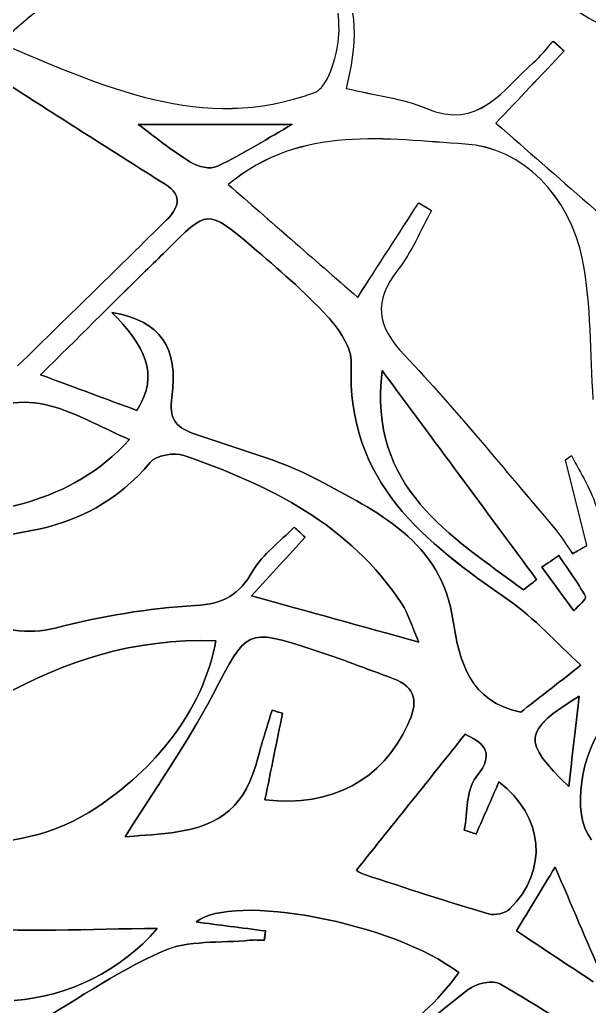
# Model space of a CAD drawing. Extents: x 105 to 524, y 66 to 486.
# Drawn here: x 417 to 447.7, y 300.2 to 353.4 of the extents above; entities that cross this region are included whole.
import ezdxf

# ---------------------------------------------------------------- set-up
doc = ezdxf.new("R2010")
doc.units = 0
doc.layers.add('tree', color=7, linetype='CONTINUOUS')

msp = doc.modelspace()

# ---------------------------------------------------------------- linework, layer by layer
at = {"layer": 'tree', "color": 7}
for p, q in [((445.799774, 352.275821), (446.388596, 351.742396)), ((445.799813, 352.27529), (446.388621, 351.741862)), ((431.704715, 347.779065), (423.394646, 347.779065)), ((431.704715, 347.779065), (423.394646, 347.779065)), ((423.394681, 347.77904), (431.70475, 347.77904)), ((423.394681, 347.77904), (423.394681, 347.77904)), ((423.394681, 347.77904), (431.70475, 347.77904)), ((438.539415, 343.549982), (439.228362, 343.13189)), ((421.980431, 337.628188), (421.980431, 337.628188)), ((421.980501, 337.628265), (421.980501, 337.628265)), ((446.448674, 329.675359), (446.781132, 329.916712)), ((447.611853, 325.046181), (446.448674, 329.675359)), ((446.448677, 329.67659), (446.781134, 329.917673)), ((447.611875, 325.047142), (446.448677, 329.67659)), ((446.448704, 329.674828), (446.781161, 329.916178)), ((447.611901, 325.045647), (446.448704, 329.674828)), ((446.092474, 324.509282), (446.092474, 324.509282)), ((446.092545, 324.509176), (446.092545, 324.509176)), ((445.189363, 323.887483), (446.910954, 321.51883)), ((445.189363, 323.887483), (446.910954, 321.51883)), ((446.911024, 321.518724), (445.189469, 323.887377)), ((446.911024, 321.518724), (445.189469, 323.887377)), ((444.190085, 322.657985), (444.190085, 322.657985)), ((444.19012, 322.658038), (444.19012, 322.658038)), ((427.59824, 319.903249), (427.59824, 319.903249)), ((427.598276, 319.90333), (427.598276, 319.90333)), ((447.199244, 316.924115), (447.199244, 316.924115)), ((447.19935, 316.92409), (447.19935, 316.92409)), ((430.238923, 311.32326), (430.238923, 311.32326)), ((430.238994, 311.323366), (430.238994, 311.323366)), ((435.176542, 307.529353), (435.176542, 307.529353)), ((435.176683, 307.529301), (435.176683, 307.529301)), ((430.261148, 304.25318), (430.209854, 303.754991)), ((430.261148, 304.25318), (430.209854, 303.754991)), ((443.807462, 304.253445), (443.807462, 304.253445)), ((443.807462, 304.253445), (443.807462, 304.253445))]:
    msp.add_line(p, q, dxfattribs=at)
for points in [[(314.693991, 485.646659), (430.535717, 485.646656), (524.44399, 391.738384), (524.443995, 275.896658)], [(429.435154, 357.320427), (424.513728, 356.990721), (419.763751, 356.159082), (415.994568, 352.138862)], [(429.435179, 357.321655), (424.514021, 356.991666), (419.763764, 356.160288), (415.994588, 352.14009)], [(429.435206, 357.319893), (424.513781, 356.990171), (419.763791, 356.158526), (415.994614, 352.138328)], [(434.212118, 352.414385), (434.335484, 353.670553), (433.94189, 354.977418), (433.95392, 356.284812)], [(434.212139, 352.415615), (434.335509, 353.671493), (433.941902, 354.978364), (433.953918, 356.286036)], [(434.212166, 352.413853), (434.335536, 353.669997), (433.941928, 354.976869), (433.953945, 356.284274)], [(433.953918, 356.286036), (435.415659, 354.209993), (435.178533, 351.926239), (434.613758, 349.722579)], [(433.95392, 356.284812), (435.415655, 354.209033), (435.178517, 351.925008), (434.613756, 349.721618)], [(433.953945, 356.284274), (435.415686, 354.208498), (435.17856, 351.924477), (434.613784, 349.721084)], [(446.302589, 355.509759), (448.288269, 354.244804), (450.36419, 353.121348), (452.397918, 351.940227)], [(446.30261, 355.510991), (448.28827, 354.245768), (450.364188, 353.122313), (452.397914, 351.941457)], [(446.302637, 355.509228), (448.288297, 354.244273), (450.364215, 353.120818), (452.397941, 351.939695)], [(451.606955, 351.704215), (449.736916, 352.583383), (447.672495, 353.280204), (446.131421, 354.580931)], [(451.607228, 351.705179), (449.736926, 352.584614), (447.672491, 353.281167), (446.131442, 354.582164)], [(451.606988, 351.703684), (449.736953, 352.582851), (447.672518, 353.279671), (446.131468, 354.580402)], [(415.994568, 352.138862), (421.49014, 349.852171), (426.851092, 347.262722), (432.917565, 349.495216)], [(415.994588, 352.14009), (421.490402, 349.8534), (426.851097, 347.263685), (432.917562, 349.496179)], [(415.994614, 352.138328), (421.490162, 349.851638), (426.851124, 347.26219), (432.917588, 349.494684)], [(432.917562, 349.496179), (433.632677, 349.759422), (434.110133, 351.377593), (434.212139, 352.415615)], [(432.917565, 349.495216), (433.632681, 349.758459), (434.11013, 351.376633), (434.212118, 352.414385)], [(432.917588, 349.494684), (433.632704, 349.757927), (434.110159, 351.376098), (434.212166, 352.413853)], [(444.733255, 351.115685), (445.12793, 351.45742), (445.446501, 351.887527), (445.799786, 352.277052)], [(444.733257, 351.114455), (445.127909, 351.456459), (445.446503, 351.886566), (445.799774, 352.275821)], [(444.733282, 351.113923), (445.127957, 351.455925), (445.446528, 351.886032), (445.799813, 352.27529)], [(445.799786, 352.277052), (445.996056, 352.098975), (446.192325, 351.921166), (446.388595, 351.743357)], [(446.388595, 351.743357), (445.152497, 350.437287), (443.9164, 349.130949), (442.703267, 347.848907)], [(446.388596, 351.742396), (445.152498, 350.436057), (443.9164, 349.129989), (442.703267, 347.847945)], [(446.388621, 351.741862), (445.152524, 350.435525), (443.916426, 349.129454), (442.703294, 347.847412)], [(438.926605, 348.646485), (441.803084, 347.431988), (443.072026, 349.675697), (444.733257, 351.114455)], [(438.926614, 348.647447), (441.803097, 347.432951), (443.07204, 349.676658), (444.733255, 351.115685)], [(438.926641, 348.645952), (441.803124, 347.431456), (443.072067, 349.675163), (444.733282, 351.113923)], [(416.386998, 349.944789), (419.19458, 348.122378), (422.025657, 346.336542), (424.855675, 344.54937)], [(416.386998, 349.944789), (419.19458, 348.122378), (422.025657, 346.336542), (424.855675, 344.54937)], [(424.855852, 344.549398), (422.025551, 346.336567), (419.194474, 348.122402), (416.387139, 349.944813)], [(424.855852, 344.549398), (422.025551, 346.336567), (419.194474, 348.122402), (416.387139, 349.944813)], [(434.613756, 349.721618), (436.174832, 349.346774), (437.633357, 349.192462), (438.926605, 348.646485)], [(434.613758, 349.722579), (436.174835, 349.347738), (437.633371, 349.193423), (438.926614, 348.647447)], [(434.613784, 349.721084), (436.174862, 349.346243), (437.633398, 349.191928), (438.926641, 348.645952)], [(423.394646, 347.779065), (424.23715, 347.159668), (425.190991, 346.381955), (426.227064, 345.735861)], [(423.394646, 347.779065), (424.23715, 347.159668), (425.190991, 346.381955), (426.227064, 345.735861)], [(426.227099, 345.735836), (425.190991, 346.381927), (424.23715, 347.159644), (423.394681, 347.77904)], [(426.227099, 345.735836), (425.190991, 346.381927), (424.23715, 347.159644), (423.394681, 347.77904)], [(427.672253, 345.5156), (429.105942, 346.216693), (430.465971, 347.06863), (431.704715, 347.779065)], [(427.672253, 345.5156), (429.105942, 346.216693), (430.465971, 347.06863), (431.704715, 347.779065)], [(431.70475, 347.77904), (430.465971, 347.068602), (429.105977, 346.216665), (427.672288, 345.515576)], [(431.70475, 347.77904), (430.465971, 347.068602), (429.105977, 346.216665), (427.672288, 345.515576)], [(441.04179, 346.719151), (436.856576, 346.958098), (432.204036, 347.808434), (428.262344, 344.534448)], [(441.041812, 346.718617), (436.856598, 346.957565), (432.204075, 347.807899), (428.262395, 344.533913)], [(441.041785, 346.720112), (436.856571, 346.95906), (432.204315, 347.809394), (428.262636, 344.535408)], [(442.703267, 347.848907), (446.031571, 344.94202), (449.358807, 342.035934), (452.686043, 339.130114)], [(442.703267, 347.847945), (446.031549, 344.941059), (449.358808, 342.034971), (452.686032, 339.128887)], [(442.703294, 347.847412), (446.031598, 344.940525), (449.358834, 342.034439), (452.68607, 339.128352)], [(447.37555, 340.496255), (446.714108, 343.899193), (444.101721, 346.54524), (441.041785, 346.720112)], [(447.375527, 340.495026), (446.714104, 343.898231), (444.101714, 346.544279), (441.04179, 346.719151)], [(447.375577, 340.494493), (446.714135, 343.897698), (444.101748, 346.543745), (441.041812, 346.718617)], [(426.227064, 345.735861), (426.617201, 345.492641), (427.304553, 345.335655), (427.672253, 345.5156)], [(426.227064, 345.735861), (426.617201, 345.492641), (427.304553, 345.335655), (427.672253, 345.5156)], [(427.672288, 345.515576), (427.304306, 345.335631), (426.617236, 345.49261), (426.227099, 345.735836)], [(427.672288, 345.515576), (427.304306, 345.335631), (426.617236, 345.49261), (426.227099, 345.735836)], [(424.855675, 344.54937), (425.862926, 343.913425), (425.547578, 343.235559), (424.913919, 342.608154)], [(424.855675, 344.54937), (425.862926, 343.913425), (425.547578, 343.235559), (424.913919, 342.608154)], [(424.91406, 342.608179), (425.547472, 343.235587), (425.862821, 343.913449), (424.855852, 344.549398)], [(424.91406, 342.608179), (425.547472, 343.235587), (425.862821, 343.913449), (424.855852, 344.549398)], [(428.262344, 344.534448), (430.522803, 342.562794), (432.768798, 340.60342), (435.243676, 338.444879)], [(428.262395, 344.533913), (430.522833, 342.56226), (432.768851, 340.602887), (435.243716, 338.444347)], [(428.262636, 344.535408), (430.522806, 342.563755), (432.768824, 340.604649), (435.243689, 338.445842)], [(435.243676, 338.444879), (436.364168, 340.180524), (437.451782, 341.864636), (438.539149, 343.549019)], [(435.243689, 338.445842), (436.364161, 340.181485), (437.451788, 341.865867), (438.539415, 343.549982)], [(435.243716, 338.444347), (436.364188, 340.17999), (437.451815, 341.864105), (438.539175, 343.548487)], [(438.539149, 343.549019), (438.769054, 343.409655), (438.998713, 343.270293), (439.228336, 343.130928)], [(438.539175, 343.548487), (438.769091, 343.409123), (438.99874, 343.269759), (439.228388, 343.130395)], [(424.913072, 340.959655), (427.125165, 343.196418), (427.144392, 343.22125), (429.539964, 341.183115)], [(424.913072, 340.959655), (427.125165, 343.196418), (427.144392, 343.22125), (429.539964, 341.183115)], [(429.539894, 341.183038), (427.144603, 343.221169), (427.125377, 343.19634), (424.913249, 340.959842)], [(429.539894, 341.183038), (427.144603, 343.221169), (427.125377, 343.19634), (424.913249, 340.959842)], [(439.228336, 343.130928), (438.631542, 342.054995), (438.157549, 340.883752), (437.41146, 339.923953)], [(439.228362, 343.13189), (438.631542, 342.055957), (438.157825, 340.884712), (437.411466, 339.925183)], [(439.228388, 343.130395), (438.631569, 342.054462), (438.157584, 340.883217), (437.411493, 339.923421)], [(416.893199, 334.744794), (419.827357, 337.616973), (422.382597, 340.10043), (424.91406, 342.608179)], [(416.893199, 334.744794), (419.827357, 337.616973), (422.382597, 340.10043), (424.91406, 342.608179)], [(424.913919, 342.608154), (422.382421, 340.100401), (419.827463, 337.616948), (416.893304, 334.744766)], [(424.913919, 342.608154), (422.382421, 340.100401), (419.827463, 337.616948), (416.893304, 334.744766)], [(423.772577, 339.850617), (424.149626, 340.223588), (424.540292, 340.582677), (424.913072, 340.959655)], [(423.772577, 339.850617), (424.149626, 340.223588), (424.540292, 340.582677), (424.913072, 340.959655)], [(424.913249, 340.959842), (424.540221, 340.582864), (424.149555, 340.223775), (423.772753, 339.850536)], [(424.913249, 340.959842), (424.540221, 340.582864), (424.149555, 340.223775), (423.772753, 339.850536)], [(433.597191, 337.430085), (432.349592, 338.778607), (430.943138, 339.9891), (429.539894, 341.183038)], [(433.597191, 337.430085), (432.349592, 338.778607), (430.943138, 339.9891), (429.539894, 341.183038)], [(429.539964, 341.183115), (430.943209, 339.988913), (432.349416, 338.77842), (433.597015, 337.429898)], [(429.539964, 341.183115), (430.943209, 339.988913), (432.349416, 338.77842), (433.597015, 337.429898)], [(447.953941, 332.939468), (447.785702, 335.397828), (447.860491, 338.00089), (447.375527, 340.495026)], [(447.953944, 332.94043), (447.785713, 335.39879), (447.860483, 338.001853), (447.37555, 340.496255)], [(447.953971, 332.938935), (447.78574, 335.397295), (447.860509, 338.000358), (447.375577, 340.494493)], [(423.772753, 339.850536), (421.963356, 338.059628), (420.155793, 336.26685), (418.136493, 334.265295)], [(423.772753, 339.850536), (421.963356, 338.059628), (420.155793, 336.26685), (418.136493, 334.265295)], [(418.136564, 334.265108), (420.155864, 336.266931), (421.963427, 338.059709), (423.772577, 339.850617)], [(418.136564, 334.265108), (420.155864, 336.266931), (421.963427, 338.059709), (423.772577, 339.850617)], [(437.41146, 339.923953), (436.077889, 338.20887), (436.267225, 336.914815), (437.769811, 335.323074)], [(437.411466, 339.925183), (436.077902, 338.209831), (436.267228, 336.915775), (437.769825, 335.324302)], [(437.411493, 339.923421), (436.077928, 338.208336), (436.267255, 336.91428), (437.769852, 335.32254)], [(421.980431, 337.628188), (424.623794, 337.191406), (425.59418, 335.719275), (425.216884, 333.053471)], [(423.321727, 332.347037), (424.60351, 334.330707), (423.705726, 335.875457), (421.980431, 337.628188)], [(421.980431, 337.628188), (424.623794, 337.191406), (425.59418, 335.719275), (425.216884, 333.053471)], [(423.321727, 332.347037), (424.60351, 334.330707), (423.705726, 335.875457), (421.980431, 337.628188)], [(421.980501, 337.628265), (423.705831, 335.875538), (424.60358, 334.33052), (423.321551, 332.347118)], [(425.216955, 333.053284), (425.594004, 335.719353), (424.623865, 337.191488), (421.980501, 337.628265)], [(421.980501, 337.628265), (423.705831, 335.875538), (424.60358, 334.33052), (423.321551, 332.347118)], [(425.216955, 333.053284), (425.594004, 335.719353), (424.623865, 337.191488), (421.980501, 337.628265)], [(433.597015, 337.429898), (434.233073, 336.742426), (434.939122, 335.714816), (434.900917, 334.873293)], [(433.597015, 337.429898), (434.233073, 336.742426), (434.939122, 335.714816), (434.900917, 334.873293)], [(434.901128, 334.873212), (434.939017, 335.715003), (434.233002, 336.742345), (433.597191, 337.430085)], [(434.901128, 334.873212), (434.939017, 335.715003), (434.233002, 336.742345), (433.597191, 337.430085)], [(437.769811, 335.323074), (440.576617, 332.349976), (443.156164, 329.16169), (445.815791, 326.050561)], [(437.769825, 335.324302), (440.576613, 332.350937), (443.156156, 329.162652), (445.816075, 326.051791)], [(437.769852, 335.32254), (440.57664, 332.349442), (443.156182, 329.161156), (445.815835, 326.050029)], [(443.415737, 322.086697), (438.873512, 325.238406), (434.612168, 328.470743), (434.901128, 334.873212)], [(443.415737, 322.086697), (438.873512, 325.238406), (434.612168, 328.470743), (434.901128, 334.873212)], [(434.900917, 334.873293), (434.612274, 328.470824), (438.873582, 325.238219), (443.415561, 322.086778)], [(434.900917, 334.873293), (434.612274, 328.470824), (438.873582, 325.238219), (443.415561, 322.086778)], [(444.190085, 322.657985), (440.256683, 325.589166), (435.801241, 328.14097), (436.558796, 334.491909)], [(444.190085, 322.657985), (440.256683, 325.589166), (435.801241, 328.14097), (436.558796, 334.491909)], [(436.558866, 334.491961), (435.801276, 328.141023), (440.256718, 325.589219), (444.19012, 322.658038)], [(436.558866, 334.491961), (435.801276, 328.141023), (440.256718, 325.589219), (444.19012, 322.658038)], [(436.558796, 334.491909), (439.339426, 330.735757), (442.119773, 326.979601), (444.900403, 323.223717)], [(436.558796, 334.491909), (439.339426, 330.735757), (442.119773, 326.979601), (444.900403, 323.223717)], [(444.900438, 323.22377), (442.119808, 326.979657), (439.339461, 330.735809), (436.558866, 334.491961)], [(444.900438, 323.22377), (442.119808, 326.979657), (439.339461, 330.735809), (436.558866, 334.491961)], [(413.846186, 331.203508), (416.94033, 334.293542), (419.764739, 332.133667), (422.935224, 330.769129)], [(413.846186, 331.203508), (416.94033, 334.293542), (419.764739, 332.133667), (422.935224, 330.769129)], [(422.935329, 330.769182), (419.764598, 332.13372), (416.940189, 334.293595), (413.846327, 331.203561)], [(422.935329, 330.769182), (419.764598, 332.13372), (416.940189, 334.293595), (413.846327, 331.203561)], [(418.136493, 334.265295), (420.095433, 333.540442), (421.721668, 332.938935), (423.321727, 332.347037)], [(418.136493, 334.265295), (420.095433, 333.540442), (421.721668, 332.938935), (423.321727, 332.347037)], [(423.321551, 332.347118), (421.721774, 332.939016), (420.095539, 333.540523), (418.136564, 334.265108)], [(423.321551, 332.347118), (421.721774, 332.939016), (420.095539, 333.540523), (418.136564, 334.265108)], [(425.216884, 333.053471), (425.057464, 331.925743), (425.405409, 331.456658), (426.318645, 331.124267)], [(425.216884, 333.053471), (425.057464, 331.925743), (425.405409, 331.456658), (426.318645, 331.124267)], [(426.318468, 331.124348), (425.405479, 331.456739), (425.057535, 331.925556), (425.216955, 333.053284)], [(426.318468, 331.124348), (425.405479, 331.456739), (425.057535, 331.925556), (425.216955, 333.053284)], [(422.935224, 330.769129), (419.692631, 327.213479), (415.55229, 326.841041), (411.420451, 326.405328)], [(422.935224, 330.769129), (419.692631, 327.213479), (415.55229, 326.841041), (411.420451, 326.405328)], [(411.420592, 326.405381), (415.552149, 326.841093), (419.69249, 327.213531), (422.935329, 330.769182)], [(411.420592, 326.405381), (415.552149, 326.841093), (419.69249, 327.213531), (422.935329, 330.769182)], [(433.097129, 328.589365), (430.99288, 329.722162), (428.588523, 330.298309), (426.318468, 331.124348)], [(433.097129, 328.589365), (430.99288, 329.722162), (428.588523, 330.298309), (426.318468, 331.124348)], [(426.318645, 331.124267), (428.588452, 330.298496), (430.992809, 329.722349), (433.097305, 328.589284)], [(426.318645, 331.124267), (428.588452, 330.298496), (430.992809, 329.722349), (433.097305, 328.589284)], [(425.869523, 329.911107), (425.347448, 330.092117), (424.361575, 329.920702), (424.043263, 329.537332)], [(425.869523, 329.911107), (425.347448, 330.092117), (424.361575, 329.920702), (424.043263, 329.537332)], [(424.043299, 329.537145), (424.36161, 329.920529), (425.347483, 330.09193), (425.869276, 329.911184)], [(424.043299, 329.537145), (424.36161, 329.920529), (425.347483, 330.09193), (425.869276, 329.911184)], [(425.869276, 329.911184), (430.500966, 328.306098), (434.817026, 326.183064), (437.625949, 321.898024)], [(425.869276, 329.911184), (430.500966, 328.306098), (434.817026, 326.183064), (437.625949, 321.898024)], [(437.625913, 321.897943), (434.816991, 326.182986), (430.500931, 328.306285), (425.869523, 329.911107)], [(437.625913, 321.897943), (434.816991, 326.182986), (430.500931, 328.306285), (425.869523, 329.911107)], [(446.781132, 329.916712), (447.25082, 328.939828), (447.914677, 328.008065), (448.152873, 326.978052)], [(446.781134, 329.917673), (447.250846, 328.941057), (447.914691, 328.009294), (448.152884, 326.979015)], [(446.781161, 329.916178), (447.250872, 328.939295), (447.914717, 328.007532), (448.152911, 326.97752)], [(424.043263, 329.537332), (422.323824, 327.466628), (420.146198, 326.326087), (417.551694, 325.836178)], [(424.043263, 329.537332), (422.323824, 327.466628), (420.146198, 326.326087), (417.551694, 325.836178)], [(417.551729, 325.836259), (420.145951, 326.326168), (422.32386, 327.46671), (424.043299, 329.537145)], [(417.551729, 325.836259), (420.145951, 326.326168), (422.32386, 327.46671), (424.043299, 329.537145)], [(440.399946, 320.961988), (439.756656, 325.32659), (436.28818, 326.871609), (433.097129, 328.589365)], [(440.399946, 320.961988), (439.756656, 325.32659), (436.28818, 326.871609), (433.097129, 328.589365)], [(433.097305, 328.589284), (436.288074, 326.871528), (439.756585, 325.326777), (440.400122, 320.961907)], [(433.097305, 328.589284), (436.288074, 326.871528), (439.756585, 325.326777), (440.400122, 320.961907)], [(411.478024, 324.612952), (413.592398, 325.040653), (415.567671, 325.461415), (417.551729, 325.836259)], [(411.478024, 324.612952), (413.592398, 325.040653), (415.567671, 325.461415), (417.551729, 325.836259)], [(417.551694, 325.836178), (415.567883, 325.461602), (413.592645, 325.040576), (411.478024, 324.612871)], [(417.551694, 325.836178), (415.567883, 325.461602), (413.592645, 325.040576), (411.478024, 324.612871)], [(431.822507, 326.047171), (431.063612, 325.267055), (430.120178, 324.59373), (429.590376, 323.680653)], [(431.822507, 326.047171), (431.063612, 325.267055), (430.120178, 324.59373), (429.590376, 323.680653)], [(429.590623, 323.68084), (430.120143, 324.593917), (431.063576, 325.266974), (431.822472, 326.047093)], [(429.590623, 323.68084), (430.120143, 324.593917), (431.063576, 325.266974), (431.822472, 326.047093)], [(431.822472, 326.047093), (432.016606, 325.863409), (432.210739, 325.679992), (432.404873, 325.496312)], [(431.822472, 326.047093), (432.016606, 325.863409), (432.210739, 325.679992), (432.404873, 325.496312)], [(432.404908, 325.496389), (432.210774, 325.679805), (432.016641, 325.86349), (431.822507, 326.047171)], [(432.404908, 325.496389), (432.210774, 325.679805), (432.016641, 325.86349), (431.822507, 326.047171)], [(445.815791, 326.050561), (446.196332, 325.60604), (446.497534, 325.093704), (446.835318, 324.612603)], [(445.815835, 326.050029), (446.196357, 325.605506), (446.497571, 325.093169), (446.835368, 324.61207)], [(445.816075, 326.051791), (446.196331, 325.607001), (446.497544, 325.094664), (446.835342, 324.613832)], [(429.518269, 322.335338), (430.606694, 323.527406), (431.505819, 324.511765), (432.404908, 325.496389)], [(429.518269, 322.335338), (430.606694, 323.527406), (431.505819, 324.511765), (432.404908, 325.496389)], [(432.404873, 325.496312), (431.505783, 324.511952), (430.606694, 323.527328), (429.518269, 322.335525)], [(432.404873, 325.496312), (431.505783, 324.511952), (430.606694, 323.527328), (429.518269, 322.335525)], [(446.835318, 324.612603), (447.094081, 324.757041), (447.352843, 324.901743), (447.611853, 325.046181)], [(446.835342, 324.613832), (447.094097, 324.758269), (447.353119, 324.902705), (447.611875, 325.047142)], [(446.835368, 324.61207), (447.094124, 324.756507), (447.352879, 324.90121), (447.611901, 325.045647)], [(418.924281, 320.59916), (416.033373, 319.868434), (412.588639, 321.501555), (411.478024, 324.612952)], [(418.924281, 320.59916), (416.033373, 319.868434), (412.588639, 321.501555), (411.478024, 324.612952)], [(411.478024, 324.612871), (412.588604, 321.501477), (416.033338, 319.868356), (418.924246, 320.599082)], [(411.478024, 324.612871), (412.588604, 321.501477), (416.033338, 319.868356), (418.924246, 320.599082)], [(446.092474, 324.509282), (445.791519, 324.301838), (445.4906, 324.094662), (445.189363, 323.887483)], [(446.092474, 324.509282), (445.791519, 324.301838), (445.4906, 324.094662), (445.189363, 323.887483)], [(445.189469, 323.887377), (445.490388, 324.094553), (445.791625, 324.302), (446.092545, 324.509176)], [(445.189469, 323.887377), (445.490388, 324.094553), (445.791625, 324.302), (446.092545, 324.509176)], [(447.538193, 322.294409), (447.117611, 323.065983), (446.587563, 323.778023), (446.092474, 324.509282)], [(447.538193, 322.294409), (447.117611, 323.065983), (446.587563, 323.778023), (446.092474, 324.509282)], [(446.092545, 324.509176), (446.587633, 323.777913), (447.117717, 323.066145), (447.538263, 322.294303)], [(446.092545, 324.509176), (446.587633, 323.777913), (447.117717, 323.066145), (447.538263, 322.294303)], [(429.590376, 323.680653), (428.850954, 322.405555), (428.035967, 321.900158), (426.487167, 321.815527)], [(429.590376, 323.680653), (428.850954, 322.405555), (428.035967, 321.900158), (426.487167, 321.815527)], [(426.487414, 321.815714), (428.036214, 321.900345), (428.850954, 322.405742), (429.590623, 323.68084)], [(426.487414, 321.815714), (428.036214, 321.900345), (428.850954, 322.405742), (429.590623, 323.68084)], [(444.900403, 323.223717), (444.663548, 323.03496), (444.42694, 322.846471), (444.190085, 322.657985)], [(444.900403, 323.223717), (444.663548, 323.03496), (444.42694, 322.846471), (444.190085, 322.657985)], [(444.19012, 322.658038), (444.426728, 322.846527), (444.663583, 323.035013), (444.900438, 323.22377)], [(444.19012, 322.658038), (444.426728, 322.846527), (444.663583, 323.035013), (444.900438, 323.22377)], [(429.518269, 322.335525), (432.70424, 321.453955), (435.412198, 320.704538), (438.54557, 319.83765)], [(429.518269, 322.335525), (432.70424, 321.453955), (435.412198, 320.704538), (438.54557, 319.83765)], [(438.545605, 319.837731), (435.412233, 320.704619), (432.70424, 321.453768), (429.518269, 322.335338)], [(438.545605, 319.837731), (435.412233, 320.704619), (432.70424, 321.453768), (429.518269, 322.335338)], [(446.910954, 321.51883), (447.133098, 321.784476), (447.599082, 322.182811), (447.538193, 322.294409)], [(446.910954, 321.51883), (447.133098, 321.784476), (447.599082, 322.182811), (447.538193, 322.294409)], [(447.538263, 322.294303), (447.598906, 322.182705), (447.133204, 321.78437), (446.911024, 321.518724)], [(447.538263, 322.294303), (447.598906, 322.182705), (447.133204, 321.78437), (446.911024, 321.518724)], [(418.924246, 320.599082), (421.394819, 321.223548), (423.948754, 321.676882), (426.487414, 321.815714)], [(418.924246, 320.599082), (421.394819, 321.223548), (423.948754, 321.676882), (426.487414, 321.815714)], [(426.487167, 321.815527), (423.948754, 321.676963), (421.394855, 321.223629), (418.924281, 320.59916)], [(426.487167, 321.815527), (423.948754, 321.676963), (421.394855, 321.223629), (418.924281, 320.59916)], [(438.54557, 319.83765), (438.133031, 320.777425), (437.959183, 321.389879), (437.625913, 321.897943)], [(438.54557, 319.83765), (438.133031, 320.777425), (437.959183, 321.389879), (437.625913, 321.897943)], [(437.625949, 321.898024), (437.959218, 321.389957), (438.133031, 320.777503), (438.545605, 319.837731)], [(437.625949, 321.898024), (437.959218, 321.389957), (438.133031, 320.777503), (438.545605, 319.837731)], [(443.415561, 322.086778), (444.791324, 321.132323), (445.929949, 319.836398), (447.28832, 318.59547)], [(443.415561, 322.086778), (444.791324, 321.132323), (445.929949, 319.836398), (447.28832, 318.59547)], [(447.28825, 318.595389), (445.930126, 319.836317), (444.791218, 321.132242), (443.415737, 322.086697)], [(447.28825, 318.595389), (445.930126, 319.836317), (444.791218, 321.132242), (443.415737, 322.086697)], [(427.425732, 317.000072), (429.287199, 320.542109), (429.168913, 320.622468), (432.902572, 319.409576)], [(427.425732, 317.000072), (429.287199, 320.542109), (429.168913, 320.622468), (432.902572, 319.409576)], [(432.902642, 319.409681), (429.168983, 320.622574), (429.286988, 320.541946), (427.425767, 317.000181)], [(432.902642, 319.409681), (429.168983, 320.622574), (429.286988, 320.541946), (427.425767, 317.000181)], [(444.042553, 316.063157), (441.294767, 316.594183), (440.711026, 318.852839), (440.399946, 320.961988)], [(444.042553, 316.063157), (441.294767, 316.594183), (440.711026, 318.852839), (440.399946, 320.961988)], [(440.400122, 320.961907), (440.710955, 318.852758), (441.294696, 316.59437), (444.042482, 316.063076)], [(440.400122, 320.961907), (440.710955, 318.852758), (441.294696, 316.59437), (444.042482, 316.063076)], [(406.254267, 310.13068), (412.684948, 314.791101), (418.666754, 320.238843), (427.59824, 319.903249)], [(406.254267, 310.13068), (412.684948, 314.791101), (418.666754, 320.238843), (427.59824, 319.903249)], [(427.598276, 319.90333), (418.666824, 320.238656), (412.685018, 314.790914), (406.254303, 310.130761)], [(427.598276, 319.90333), (418.666824, 320.238656), (412.685018, 314.790914), (406.254303, 310.130761)], [(427.59824, 319.903249), (426.833453, 315.9538), (424.223744, 312.96682), (421.163009, 310.916673)], [(427.59824, 319.903249), (426.833453, 315.9538), (424.223744, 312.96682), (421.163009, 310.916673)], [(421.163044, 310.916754), (424.223533, 312.966901), (426.833489, 315.953881), (427.598276, 319.90333)], [(421.163044, 310.916754), (424.223533, 312.966901), (426.833489, 315.953881), (427.598276, 319.90333)], [(432.902572, 319.409576), (434.329593, 318.946096), (435.728851, 318.396916), (437.137739, 317.878975)], [(432.902572, 319.409576), (434.329593, 318.946096), (435.728851, 318.396916), (437.137739, 317.878975)], [(437.137775, 317.879081), (435.728921, 318.397022), (434.329664, 318.945934), (432.902642, 319.409681)], [(437.137775, 317.879081), (435.728921, 318.397022), (434.329664, 318.945934), (432.902642, 319.409681)], [(444.042482, 316.063076), (444.908728, 316.738804), (445.876715, 317.494359), (447.28825, 318.595389)], [(444.042482, 316.063076), (444.908728, 316.738804), (445.876715, 317.494359), (447.28825, 318.595389)], [(447.28832, 318.59547), (445.876786, 317.494172), (444.908552, 316.738885), (444.042553, 316.063157)], [(447.28832, 318.59547), (445.876786, 317.494172), (444.908552, 316.738885), (444.042553, 316.063157)], [(437.137739, 317.878975), (438.453389, 317.395472), (438.493711, 316.548608), (437.951633, 315.39338)], [(437.137739, 317.878975), (438.453389, 317.395472), (438.493711, 316.548608), (437.951633, 315.39338)], [(437.951704, 315.39349), (438.493782, 316.548714), (438.453459, 317.39531), (437.137775, 317.879081)], [(437.951704, 315.39349), (438.493782, 316.548714), (438.453459, 317.39531), (437.137775, 317.879081)], [(422.701649, 309.338257), (424.208258, 311.754432), (425.997617, 314.282208), (427.425732, 317.000072)], [(422.701649, 309.338257), (424.208258, 311.754432), (425.997617, 314.282208), (427.425732, 317.000072)], [(427.425767, 317.000181), (425.997687, 314.282314), (424.208293, 311.754273), (422.701685, 309.338095)], [(427.425767, 317.000181), (425.997687, 314.282314), (424.208293, 311.754273), (422.701685, 309.338095)], [(446.630742, 312.043173), (444.100867, 314.497526), (444.154807, 315.050978), (447.199244, 316.924115)], [(446.630742, 312.043173), (444.100867, 314.497526), (444.154807, 315.050978), (447.199244, 316.924115)], [(447.19935, 316.92409), (444.154877, 315.051218), (444.100938, 314.497501), (446.630813, 312.043145)], [(447.19935, 316.92409), (444.154877, 315.051218), (444.100938, 314.497501), (446.630813, 312.043145)], [(447.199244, 316.924115), (446.989623, 315.123329), (446.826993, 313.727289), (446.630742, 312.043173)], [(447.199244, 316.924115), (446.989623, 315.123329), (446.826993, 313.727289), (446.630742, 312.043173)], [(446.630813, 312.043145), (446.826816, 313.72726), (446.989447, 315.123304), (447.19935, 316.92409)], [(446.630813, 312.043145), (446.826816, 313.72726), (446.989447, 315.123304), (447.19935, 316.92409)], [(430.621052, 316.166292), (430.37192, 315.329305), (430.100317, 314.498461), (429.877643, 313.654535)], [(430.621052, 316.166292), (430.37192, 315.329305), (430.100317, 314.498461), (429.877643, 313.654535)], [(429.877679, 313.654641), (430.100387, 314.49857), (430.371956, 315.329415), (430.621087, 316.16613)], [(429.877679, 313.654641), (430.100387, 314.49857), (430.371956, 315.329415), (430.621087, 316.16613)], [(430.238923, 311.32326), (430.572192, 312.96786), (430.879285, 314.48351), (431.186343, 315.99916)], [(430.238923, 311.32326), (430.572192, 312.96786), (430.879285, 314.48351), (431.186343, 315.99916)], [(431.186414, 315.999001), (430.879321, 314.483351), (430.572227, 312.967702), (430.238994, 311.323366)], [(431.186414, 315.999001), (430.879321, 314.483351), (430.572227, 312.967702), (430.238994, 311.323366)], [(431.186343, 315.99916), (430.997819, 316.054694), (430.809576, 316.110493), (430.621052, 316.166292)], [(431.186343, 315.99916), (430.997819, 316.054694), (430.809576, 316.110493), (430.621052, 316.166292)], [(430.621087, 316.16613), (430.809612, 316.110599), (430.997889, 316.0548), (431.186414, 315.999001)], [(430.621087, 316.16613), (430.809612, 316.110599), (430.997889, 316.0548), (431.186414, 315.999001)], [(437.951633, 315.39338), (436.548389, 312.402396), (433.898357, 310.91825), (430.238923, 311.32326)], [(437.951633, 315.39338), (436.548389, 312.402396), (433.898357, 310.91825), (430.238923, 311.32326)], [(430.238994, 311.323366), (433.898393, 310.918087), (436.548424, 312.402234), (437.951704, 315.39349)], [(430.238994, 311.323366), (433.898393, 310.918087), (436.548424, 312.402234), (437.951704, 315.39349)], [(447.868181, 309.168775), (446.713257, 310.531178), (447.315131, 314.03477), (448.691988, 315.589133)], [(447.868181, 309.168775), (446.713257, 310.531178), (447.315131, 314.03477), (448.691988, 315.589133)], [(448.692058, 315.589186), (447.314955, 314.034823), (446.713328, 310.530967), (447.868252, 309.168832)], [(448.692058, 315.589186), (447.314955, 314.034823), (446.713328, 310.530967), (447.868252, 309.168832)], [(435.176542, 307.529353), (437.2864, 310.167126), (439.151889, 312.499735), (441.048105, 314.870525)], [(435.176542, 307.529353), (437.2864, 310.167126), (439.151889, 312.499735), (441.048105, 314.870525)], [(441.047964, 314.870472), (439.15203, 312.499682), (437.286259, 310.167337), (435.176683, 307.529301)], [(441.047964, 314.870472), (439.15203, 312.499682), (437.286259, 310.167337), (435.176683, 307.529301)], [(441.624473, 312.534924), (442.802645, 314.002251), (441.861081, 314.438764), (441.047964, 314.870472)], [(441.624473, 312.534924), (442.802645, 314.002251), (441.861081, 314.438764), (441.047964, 314.870472)], [(441.048105, 314.870525), (441.86094, 314.438552), (442.802504, 314.002304), (441.624332, 312.534977)], [(441.048105, 314.870525), (441.86094, 314.438552), (442.802504, 314.002304), (441.624332, 312.534977)], [(429.877643, 313.654535), (429.178544, 311.006084), (427.967528, 309.918139), (425.203726, 309.555847)], [(429.877643, 313.654535), (429.178544, 311.006084), (427.967528, 309.918139), (425.203726, 309.555847)], [(425.203796, 309.555952), (427.967599, 309.91798), (429.178332, 311.005926), (429.877679, 313.654641)], [(425.203796, 309.555952), (427.967599, 309.91798), (429.178332, 311.005926), (429.877679, 313.654641)], [(440.993742, 309.692647), (441.183889, 310.656182), (441.079467, 311.856261), (441.624473, 312.534924)], [(440.993742, 309.692647), (441.183889, 310.656182), (441.079467, 311.856261), (441.624473, 312.534924)], [(441.624332, 312.534977), (441.079608, 311.856046), (441.183748, 310.656235), (440.993883, 309.6927)], [(441.624332, 312.534977), (441.079608, 311.856046), (441.183748, 310.656235), (440.993883, 309.6927)], [(442.867803, 312.300514), (442.451208, 311.346861), (442.043996, 310.414296), (441.63675, 309.481463)], [(442.867803, 312.300514), (442.451208, 311.346861), (442.043996, 310.414296), (441.63675, 309.481463)], [(441.636891, 309.48152), (442.044137, 310.414349), (442.451349, 311.346913), (442.867662, 312.300302)], [(441.636891, 309.48152), (442.044137, 310.414349), (442.451349, 311.346913), (442.867662, 312.300302)], [(442.867662, 312.300302), (445.293397, 310.442917), (445.54013, 307.514671), (443.458882, 305.450374)], [(442.867662, 312.300302), (445.293397, 310.442917), (445.54013, 307.514671), (443.458882, 305.450374)], [(443.458741, 305.450321), (445.540271, 307.514883), (445.293256, 310.442864), (442.867803, 312.300514)], [(443.458741, 305.450321), (445.540271, 307.514883), (445.293256, 310.442864), (442.867803, 312.300514)], [(421.163009, 310.916673), (416.580708, 307.847728), (411.320932, 309.130305), (406.254267, 310.13068)], [(421.163009, 310.916673), (416.580708, 307.847728), (411.320932, 309.130305), (406.254267, 310.13068)], [(406.254303, 310.130761), (411.321003, 309.130118), (416.580743, 307.847809), (421.163044, 310.916754)], [(406.254303, 310.130761), (411.321003, 309.130118), (416.580743, 307.847809), (421.163044, 310.916754)], [(425.203726, 309.555847), (424.239761, 309.429563), (423.265353, 309.385511), (422.701649, 309.338257)], [(425.203726, 309.555847), (424.239761, 309.429563), (423.265353, 309.385511), (422.701649, 309.338257)], [(422.701685, 309.338095), (423.265141, 309.385617), (424.239796, 309.429672), (425.203796, 309.555952)], [(422.701685, 309.338095), (423.265141, 309.385617), (424.239796, 309.429672), (425.203796, 309.555952)], [(441.63675, 309.481463), (441.422331, 309.551948), (441.20816, 309.622165), (440.993742, 309.692647)], [(441.63675, 309.481463), (441.422331, 309.551948), (441.20816, 309.622165), (440.993742, 309.692647)], [(440.993883, 309.6927), (441.208054, 309.622218), (441.422472, 309.552001), (441.636891, 309.48152)], [(440.993883, 309.6927), (441.208054, 309.622218), (441.422472, 309.552001), (441.636891, 309.48152)], [(435.605414, 307.297882), (435.360269, 307.377708), (435.14451, 307.547243), (435.176542, 307.529353)], [(435.605414, 307.297882), (435.360269, 307.377708), (435.14451, 307.547243), (435.176542, 307.529353)], [(435.176683, 307.529301), (435.14458, 307.547186), (435.36041, 307.377655), (435.605555, 307.297829)], [(435.176683, 307.529301), (435.14458, 307.547186), (435.36041, 307.377655), (435.605555, 307.297829)], [(442.309567, 305.16951), (440.061385, 305.833491), (437.834617, 306.570359), (435.605414, 307.297882)], [(442.309567, 305.16951), (440.061385, 305.833491), (437.834617, 306.570359), (435.605414, 307.297882)], [(435.605555, 307.297829), (437.834758, 306.570306), (440.061526, 305.833706), (442.309673, 305.169457)], [(435.605555, 307.297829), (437.834758, 306.570306), (440.061526, 305.833706), (442.309673, 305.169457)], [(443.807462, 304.253445), (444.559408, 305.49384), (445.154085, 306.475261), (445.897529, 307.702038)], [(443.807462, 304.253445), (444.559408, 305.49384), (445.154085, 306.475261), (445.897529, 307.702038)], [(445.897564, 307.702038), (445.154121, 306.475261), (444.559443, 305.494104), (443.807462, 304.253445)], [(445.897564, 307.702038), (445.154121, 306.475261), (444.559443, 305.494104), (443.807462, 304.253445)], [(445.897529, 307.702038), (446.803286, 305.589686), (447.595837, 303.74191), (448.38814, 301.89387)], [(445.897529, 307.702038), (446.803286, 305.589686), (447.595837, 303.74191), (448.38814, 301.89387)], [(448.388176, 301.894138), (447.595872, 303.74191), (446.803321, 305.589686), (445.897564, 307.702038)], [(448.388176, 301.894138), (447.595872, 303.74191), (446.803321, 305.589686), (445.897564, 307.702038)], [(426.524561, 304.736532), (428.483007, 306.325333), (437.153297, 304.721327), (440.693104, 302.007986)], [(426.524561, 304.736532), (428.483007, 306.325333), (437.153297, 304.721327), (440.693104, 302.007986)], [(440.693069, 302.00787), (437.153262, 304.721465), (428.482972, 306.325485), (426.524808, 304.736415)], [(440.693069, 302.00787), (437.153262, 304.721465), (428.482972, 306.325485), (426.524808, 304.736415)], [(443.458882, 305.450374), (443.212926, 305.206622), (442.644424, 305.070461), (442.309567, 305.16951)], [(443.458882, 305.450374), (443.212926, 305.206622), (442.644424, 305.070461), (442.309567, 305.16951)], [(442.309673, 305.169457), (442.644283, 305.070408), (443.213067, 305.206569), (443.458741, 305.450321)], [(442.309673, 305.169457), (442.644283, 305.070408), (443.213067, 305.206569), (443.458741, 305.450321)], [(430.261183, 304.253029), (428.990619, 304.417487), (427.719808, 304.58168), (426.524561, 304.736532)], [(430.261183, 304.253029), (428.990619, 304.417487), (427.719808, 304.58168), (426.524561, 304.736532)], [(426.524808, 304.736415), (427.719772, 304.581832), (428.990584, 304.417374), (430.261148, 304.25318)], [(426.524808, 304.736415), (427.719772, 304.581832), (428.990584, 304.417374), (430.261148, 304.25318)], [(413.543256, 304.447857), (417.114567, 304.134153), (420.735266, 304.378709), (424.427262, 304.378709)], [(413.543256, 304.447857), (417.114567, 304.134153), (420.735266, 304.378709), (424.427262, 304.378709)], [(424.427262, 304.37866), (420.735266, 304.37866), (417.114567, 304.134372), (413.543256, 304.447808)], [(424.427262, 304.378653), (420.735266, 304.378653), (417.114567, 304.134365), (413.543256, 304.447801)], [(424.427262, 304.378709), (422.426377, 302.081071), (419.678344, 300.73255), (416.712118, 300.501078)], [(424.427262, 304.378709), (422.426377, 302.081071), (419.678344, 300.73255), (416.712118, 300.501078)], [(416.712118, 300.501029), (419.678344, 300.732504), (422.426377, 302.081022), (424.427262, 304.37866)], [(416.712118, 300.501022), (419.678344, 300.732497), (422.426377, 302.081015), (424.427262, 304.378653)], [(430.209889, 303.755107), (430.226823, 303.920902), (430.244109, 304.086966), (430.261183, 304.253029)], [(430.209889, 303.755107), (430.226823, 303.920902), (430.244109, 304.086966), (430.261183, 304.253029)], [(447.947521, 301.514757), (446.599557, 302.406738), (445.251311, 303.298454), (443.807462, 304.253445)], [(447.947521, 301.514757), (446.599557, 302.406738), (445.251311, 303.298454), (443.807462, 304.253445)], [(443.807462, 304.253445), (445.251311, 303.298454), (446.599592, 302.406738), (447.947556, 301.514757)], [(443.807462, 304.253445), (445.251311, 303.298454), (446.599592, 302.406738), (447.947556, 301.514757)], [(424.692974, 303.151748), (426.080767, 303.777019), (427.838376, 303.584525), (429.430145, 303.751121)], [(424.692974, 303.151748), (426.080767, 303.777019), (427.838376, 303.584525), (429.430145, 303.751121)], [(429.430145, 303.751252), (427.838341, 303.584388), (426.080731, 303.776863), (424.692974, 303.151614)], [(429.430145, 303.751252), (427.838341, 303.584388), (426.080731, 303.776863), (424.692974, 303.151614)], [(430.209854, 303.754991), (429.949786, 303.754991), (429.687284, 303.778204), (429.430145, 303.751252)], [(430.209854, 303.754991), (429.949786, 303.754991), (429.687284, 303.778204), (429.430145, 303.751252)], [(429.430145, 303.751121), (429.68732, 303.778073), (429.949822, 303.755107), (430.209889, 303.755107)], [(429.430145, 303.751121), (429.68732, 303.778073), (429.949822, 303.755107), (430.209889, 303.755107)], [(424.692974, 303.151614), (422.148917, 302.005464), (419.823089, 300.374745), (417.123351, 298.778468)], [(424.692974, 303.151614), (422.148917, 302.005464), (419.823089, 300.374745), (417.123351, 298.778468)], [(417.123386, 298.778602), (419.823089, 300.374883), (422.148706, 302.005601), (424.692974, 303.151748)], [(417.123386, 298.778602), (419.823089, 300.374883), (422.148706, 302.005601), (424.692974, 303.151748)], [(431.6724, 296.148174), (435.157739, 297.123721), (438.460656, 298.851623), (440.693069, 302.00787)], [(431.6724, 296.148174), (435.157739, 297.123721), (438.460656, 298.851623), (440.693069, 302.00787)], [(440.693104, 302.007986), (438.460691, 298.851472), (435.157492, 297.123573), (431.672436, 296.148023)], [(440.693104, 302.007986), (438.460691, 298.851472), (435.157492, 297.123573), (431.672436, 296.148023)], [(441.203539, 301.088361), (441.630012, 301.420484), (442.563038, 301.627127), (442.957691, 301.388448)], [(441.203539, 301.088361), (441.630012, 301.420484), (442.563038, 301.627127), (442.957691, 301.388448)], [(442.957761, 301.388473), (442.563109, 301.627155), (441.630082, 301.420505), (441.203644, 301.08839)], [(442.957761, 301.388473), (442.563109, 301.627155), (441.630082, 301.420505), (441.203644, 301.08839)], [(442.957691, 301.388448), (445.033082, 300.133371), (447.196034, 298.912735), (448.936851, 297.265997)], [(442.957691, 301.388448), (445.033082, 300.133371), (447.196034, 298.912735), (448.936851, 297.265997)], [(448.936921, 297.266025), (447.196139, 298.91276), (445.033153, 300.133399), (442.957761, 301.388473)], [(448.936921, 297.266025), (447.196139, 298.91276), (445.033153, 300.133399), (442.957761, 301.388473)], [(434.576573, 295.65557), (436.686431, 297.402158), (438.90438, 299.297453), (441.203539, 301.088361)], [(434.576573, 295.65557), (436.686431, 297.402158), (438.90438, 299.297453), (441.203539, 301.088361)], [(441.203644, 301.08839), (438.904486, 299.297482), (436.686501, 297.402183), (434.576679, 295.655594)], [(441.203644, 301.08839), (438.904486, 299.297482), (436.686501, 297.402183), (434.576679, 295.655594)]]:
    msp.add_open_spline(points, degree=3, dxfattribs=at)

doc.saveas('drawing.dxf')
